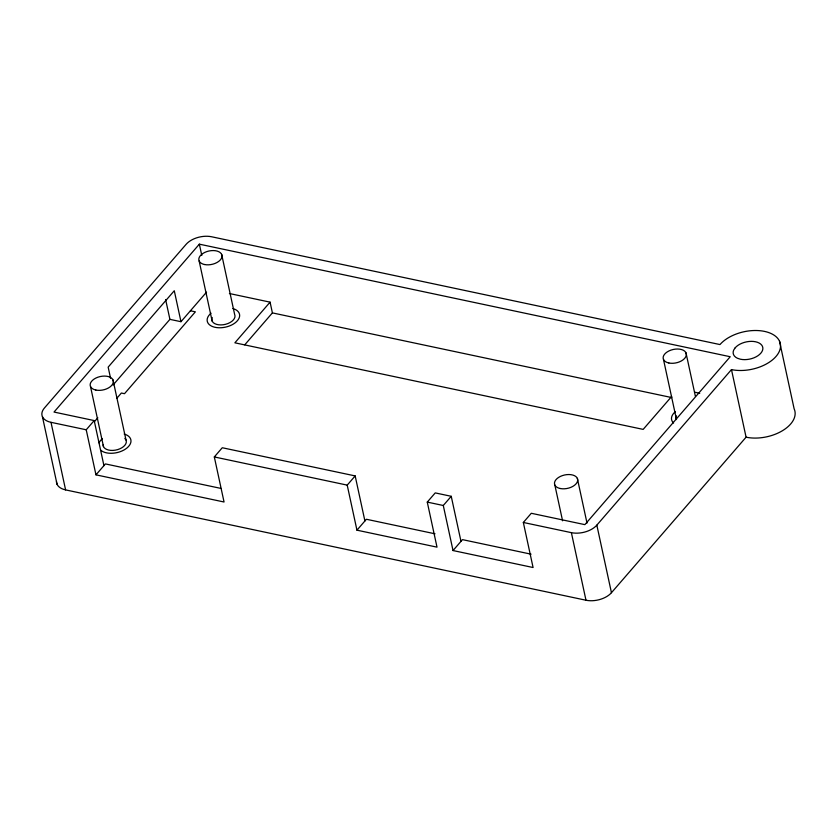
<?xml version="1.0" encoding="UTF-8"?>
<svg xmlns="http://www.w3.org/2000/svg" width="837" height="837" viewBox="0 0 837 837"><rect width="100%" height="100%" fill="white"/><g stroke="black" fill="none" stroke-linecap="round" stroke-linejoin="round"><path stroke-width="1.26" d="M94.194 420.572L86.221 429.779L95.962 474.841L224.054 502.001L214.314 456.939L222.276 447.743L355.17 475.918L347.209 485.125L356.949 530.177L437.008 547.147L427.268 502.095L435.23 492.899L451.237 496.299L443.286 505.496L453.026 550.547L533.085 567.517L523.334 522.466L531.296 513.28L584.875 524.642L730.22 356.729L199.352 244.163L54.018 412.055L94.194 420.572L103.934 465.623M113.11 384.968L169.911 319.357L165.621 299.541M94.414 421.691L97.824 417.757M169.911 319.357L180.97 321.701L206.54 292.155M116.667 398.464L121.375 393.024L124.504 393.693L195.366 311.835L190.417 310.789M95.962 474.841L105.41 463.918L220.822 488.389M229.422 293.525L270.079 302.147L234.873 342.814L643.172 429.391L671.672 396.466M244.739 344.844L272.402 312.892L270.079 302.147M356.949 530.177L366.397 519.264L435.02 533.807M453.026 550.547L462.474 539.635L531.087 554.178M523.334 522.466L571.378 532.656A18.874 10.965 -12.2 0 0 596.833 525.134L731.475 369.598A33.03 19.178 -12.2 0 0 776.025 356.447A33.03 19.178 -12.2 0 0 764.537 331.4A33.03 19.178 -12.2 0 0 719.987 344.562L211.615 236.766A18.874 10.965 -12.2 0 0 186.149 244.289L44.424 408.006A18.874 10.965 -12.2 0 0 50.994 422.319L65.6 489.896L585.984 600.234A18.874 10.965 -12.2 0 0 611.449 592.711L746.081 437.186A33.03 19.178 -12.2 0 0 782.176 430.877A33.03 19.178 -12.2 0 0 794.125 408.78L779.509 341.193M694.72 392.187L699.742 393.254M272.402 312.892L671.766 397.575M50.994 422.319L86.221 429.779M214.314 456.939L347.209 485.125M427.268 502.095L443.286 505.496M731.475 369.598L746.081 437.186M685.995 352.837L695.39 396.299M663.49 359.481L676.484 419.557A11.791 6.853 -12.2 0 1 676.537 415.947M596.833 525.134L611.449 592.711M577.342 478.356L587.009 523.094M571.378 532.656L585.984 600.234M554.837 485L562.579 520.792M451.237 496.299L460.978 541.351M355.17 475.918L364.911 520.98M221.659 254.385L234.642 314.45A11.791 6.853 -12.2 0 1 223.28 324.746A11.791 6.853 -12.2 0 1 212.2 317.495M199.352 244.163L201.79 255.431M199.154 261.029L212.138 321.094M180.97 321.701L174.284 290.742L108.161 367.129L110.568 378.272M113.005 379.904L125.989 439.969M90.501 386.548L103.485 446.613M42.436 416.721L57.052 484.299M124.19 434.037A16.51 9.594 -12.2 0 1 125.613 448.998A16.51 9.594 -12.2 0 1 100.576 450.076M99.059 442.899A16.51 9.594 -12.2 0 1 102.376 438.703M124.849 438.452A11.791 6.853 -12.2 0 1 117.64 449.615A11.791 6.853 -12.2 0 1 103.118 444.865M673.565 423.02A16.51 9.594 -12.2 0 1 675.375 411.647M232.843 308.518A16.51 9.594 -12.2 0 1 236.348 321.837A16.51 9.594 -12.2 0 1 213.184 326.796A16.51 9.594 -12.2 0 1 211.029 313.195M65.6 489.896A18.874 10.965 -12.2 0 1 56.466 481.495M735.2 347.784L733.672 350.138A15.097 8.768 -12.2 0 0 737.387 358.236L740.442 359.23A15.097 8.768 -12.2 0 0 760.812 353.214A15.097 8.768 -12.2 0 0 755.56 341.768A15.097 8.768 -12.2 0 0 735.2 347.784M560.183 488.505A11.791 6.853 -12.2 0 0 577.708 480.103A11.791 6.853 -12.2 0 0 560.371 476.431A11.791 6.853 -12.2 0 0 560.183 488.505M204.5 264.523A11.791 6.853 -12.2 0 0 222.025 256.132A11.791 6.853 -12.2 0 0 204.688 252.46A11.791 6.853 -12.2 0 0 204.5 264.523M668.836 362.986A11.791 6.853 -12.2 0 0 686.361 354.585A11.791 6.853 -12.2 0 0 669.025 350.912A11.791 6.853 -12.2 0 0 668.836 362.986M95.847 390.042A11.791 6.853 -12.2 0 0 113.372 381.651A11.791 6.853 -12.2 0 0 96.035 377.979A11.791 6.853 -12.2 0 0 95.847 390.042"/></g></svg>
